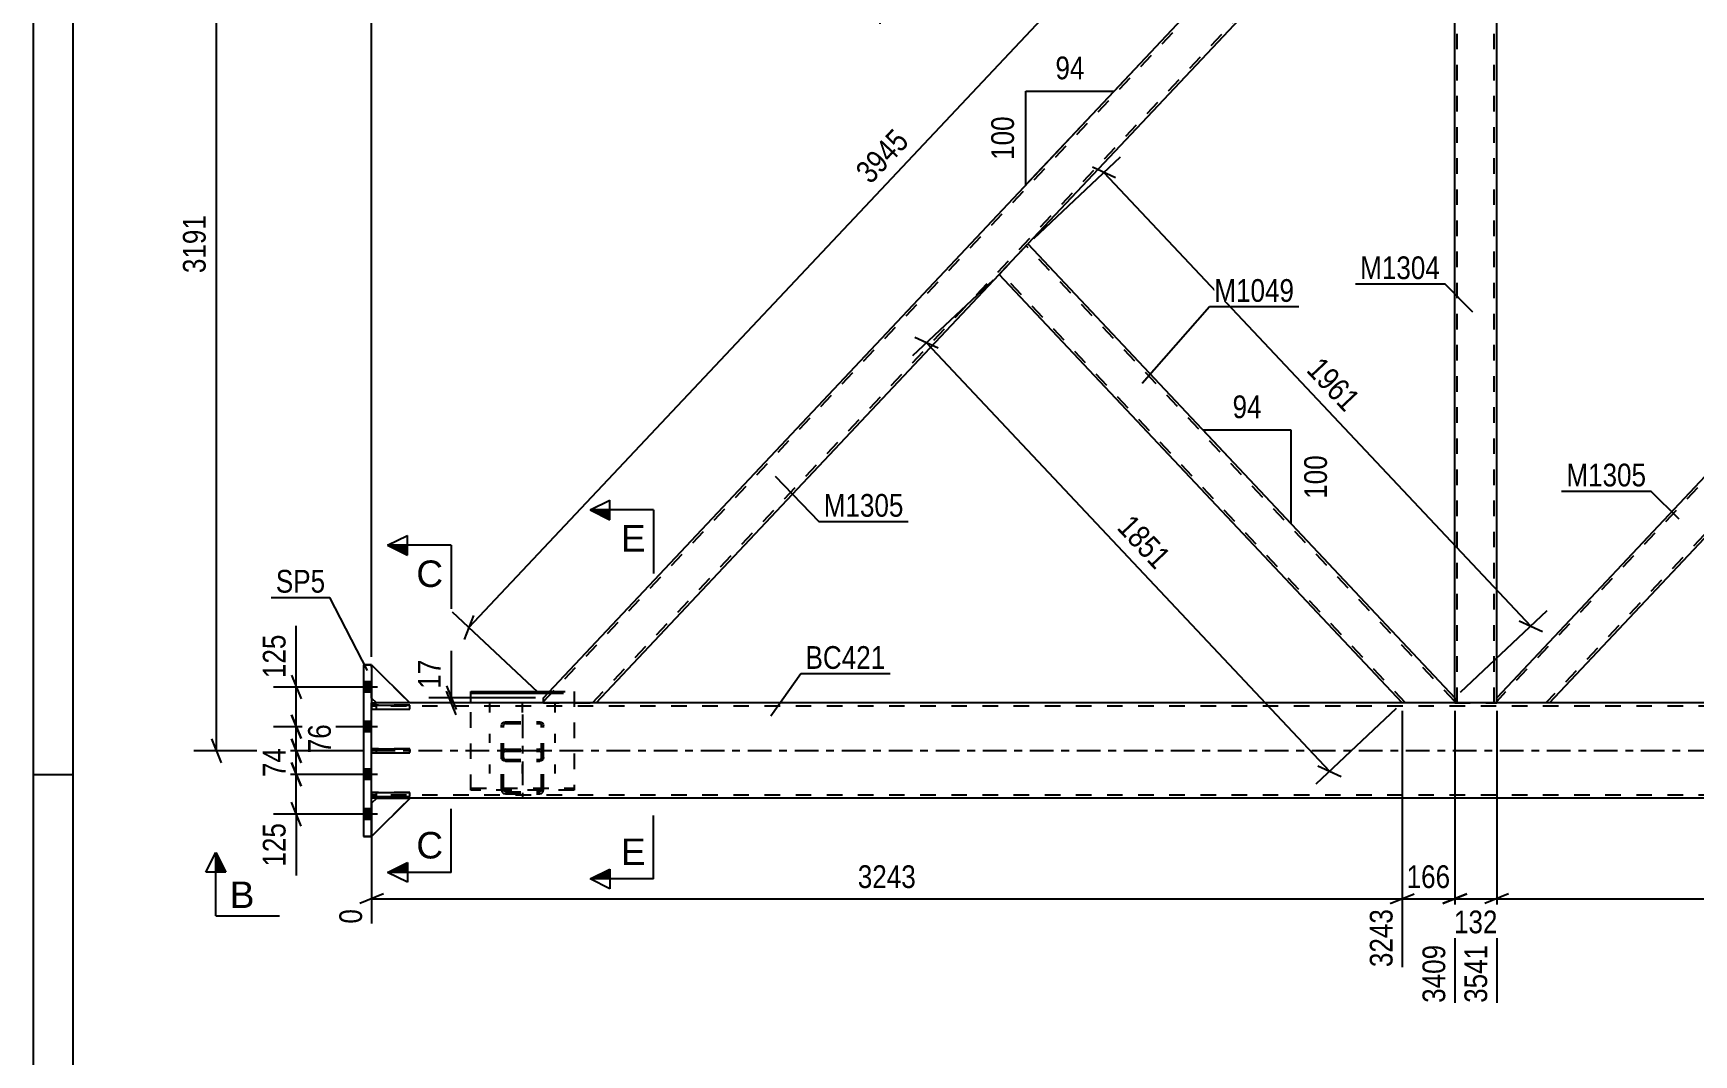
# Model space of a CAD drawing. Header units: millimetres. Extents: x -107 to 734, y -429 to 165.
# Drawn here: x -106.6 to 102.5, y -165.9 to -37.3 of the extents above; entities that cross this region are included whole.
import ezdxf

# ---------------------------------------------------------------- set-up
doc = ezdxf.new("R2010")
doc.units = ezdxf.units.MM
doc.linetypes.add('DXK_LINE_DOT2', pattern=[3.9198, 1.9599, -1.9599])
doc.linetypes.add('DXK_LINE_DOT3', pattern=[5.9187, 2.979, -0.9799, 0.9799, -0.9799])
doc.styles.add('Arial', font='ARIAL.TTF', dxfattribs={"height": 0.2})
doc.styles.add('Arial Narrow', font='ARIALN.TTF', dxfattribs={"height": 0.2})

# ---------------------------------------------------------------- blocks, each defined once
blk = doc.blocks.new('Unknown-761544594-1163')
at = {"color": 5, "linetype": 'Continuous'}
for p, q in [((-106.6, 165.33), (-106.6, -428.67)), ((-101.6, 160.33), (-101.6, -423.67)), ((-101.6, -130.67), (-106.6, -130.67))]:
    blk.add_line(p, q, dxfattribs=at)
blk = doc.blocks.new('Part-761544594-1656 - 1651')
at = {"color": 7, "linetype": 'DXK_LINE_DOT2'}
for p, q in [((-64, -121), (-64, -116.8)), ((-64, -116.8), (-59.2, -121.6)), ((-63.4, -121.6), (-64, -121)), ((-59.2, -121.6), (-63.4, -121.6))]:
    blk.add_line(p, q, dxfattribs=at)
blk = doc.blocks.new('Part-761544594-1771 - 1651')
at = {"color": 7, "linetype": 'DXK_LINE_DOT2'}
for p, q in [((-59.2, -127.39), (-64, -127.39)), ((-64, -127.39), (-64, -127.87)), ((-63.4, -127.87), (-63.4, -127.39)), ((-59.2, -127.87), (-59.2, -127.39)), ((-64, -127.87), (-59.2, -127.87))]:
    blk.add_line(p, q, dxfattribs=at)
blk = doc.blocks.new('Part-761544594-1659 - 1651')
at = {"color": 2, "linetype": 'Continuous'}
for p, q in [((-63.4, -133.63), (-64, -134.23)), ((-64, -138.43), (-59.2, -133.63)), ((-59.2, -133.63), (-63.4, -133.63)), ((-64, -138.4), (-64, -138.43))]:
    blk.add_line(p, q, dxfattribs=at)
at = {"color": 7, "linetype": 'DXK_LINE_DOT2'}
blk.add_line((-64, -138.43), (-64, -134.23), dxfattribs=at)
blk = doc.blocks.new('Part-761544594-1662 - 1651')
at = {"color": 7, "linetype": 'DXK_LINE_DOT2'}
for p, q in [((-63.4, -133.63), (-64, -134.23)), ((-64, -138.43), (-59.2, -133.63)), ((-59.2, -133.63), (-63.4, -133.63)), ((-64, -134.23), (-64, -138.43))]:
    blk.add_line(p, q, dxfattribs=at)
blk = doc.blocks.new('Part-761544594-1722 - 1651')
at = {"color": 7, "linetype": 'DXK_LINE_DOT2'}
for p, q in [((-59.2, -132.89), (-64, -132.89)), ((-64, -132.89), (-64, -133.37)), ((-64, -133.37), (-59.2, -133.37)), ((-63.4, -133.37), (-63.4, -132.89)), ((-59.2, -133.37), (-59.2, -132.89))]:
    blk.add_line(p, q, dxfattribs=at)
blk = doc.blocks.new('Part-761544594-1867 - 1651')
at = {"color": 2, "linetype": 'Continuous'}
for p, q in [((-64, -116.8), (-65, -116.8)), ((-65, -116.8), (-65, -138.4)), ((-64, -116.8), (-64, -121.89)), ((-64, -127.39), (-64, -122.37)), ((-64, -132.89), (-64, -127.87)), ((-64, -138.4), (-64, -133.37)), ((-64, -138.4), (-65, -138.4))]:
    blk.add_line(p, q, dxfattribs=at)
at = {"color": 7, "linetype": 'DXK_LINE_DOT2'}
for p, q in [((-65, -116.8), (-64, -116.8)), ((-64, -122.37), (-64, -121.89)), ((-64, -127.87), (-64, -127.39)), ((-64, -133.37), (-64, -132.89)), ((-65, -138.4), (-64, -138.4))]:
    blk.add_line(p, q, dxfattribs=at)
blk = doc.blocks.new('Part-761544594-1740 - 1651')
at = {"color": 2, "linetype": 'Continuous'}
for p, q in [((-64, -121.6), (-63.4, -121.6)), ((437.4, -121.6), (-59.2, -121.6)), ((563.64, -133.6), (-64, -133.6))]:
    blk.add_line(p, q, dxfattribs=at)
at = {"color": 7, "linetype": 'DXK_LINE_DOT2'}
for p, q in [((-64, -133.6), (-64, -121.6)), ((563.64, -122), (-64, -122)), ((-59.2, -121.6), (-63.4, -121.6)), ((563.64, -133.2), (-64, -133.2))]:
    blk.add_line(p, q, dxfattribs=at)
at = {"color": 7, "linetype": 'DXK_LINE_DOT3'}
blk.add_line((-64, -127.6), (563.64, -127.6), dxfattribs=at)
blk = doc.blocks.new('Bolt-761544594-1760 - 1651')
at = {"color": 1, "linetype": 'DXK_LINE_DOT2'}
for p, q in [((-49.1, -122.79), (-49.1, -121.65)), ((-45, -122.79), (-45, -121.65)), ((-40.9, -122.79), (-40.9, -121.65)), ((-49.1, -126.64), (-49.1, -125.51)), ((-40.9, -126.64), (-40.9, -125.51)), ((-49.1, -130.49), (-49.1, -129.36)), ((-45, -130.49), (-45, -129.36)), ((-40.9, -130.49), (-40.9, -129.36))]:
    blk.add_line(p, q, dxfattribs=at)
blk = doc.blocks.new('Part-761544594-1768 - 1651')
at = {"color": 7, "linetype": 'DXK_LINE_DOT2'}
for p, q in [((-59.2, -121.89), (-64, -121.89)), ((-64, -121.89), (-64, -122.37)), ((-64, -122.37), (-59.2, -122.37)), ((-63.4, -122.37), (-63.4, -121.89)), ((-59.2, -122.37), (-59.2, -121.89))]:
    blk.add_line(p, q, dxfattribs=at)
blk = doc.blocks.new('Part-761544594-1777 - 1651')
at = {"color": 2, "linetype": 'Continuous'}
for p, q in [((-64, -121.89), (-64, -122.37)), ((-64, -121.89), (-59.2, -121.89)), ((-64, -122.37), (-59.2, -122.37)), ((-59.2, -122.37), (-59.2, -121.89))]:
    blk.add_line(p, q, dxfattribs=at)
at = {"color": 7, "linetype": 'DXK_LINE_DOT2'}
blk.add_line((-63.4, -122.37), (-63.4, -121.89), dxfattribs=at)
blk = doc.blocks.new('Part-761544594-1780 - 1651')
at = {"color": 2, "linetype": 'Continuous'}
for p, q in [((-64, -127.39), (-64, -127.87)), ((-64, -127.39), (-59.2, -127.39)), ((-59.2, -127.87), (-59.2, -127.39)), ((-64, -127.87), (-59.2, -127.87))]:
    blk.add_line(p, q, dxfattribs=at)
at = {"color": 7, "linetype": 'DXK_LINE_DOT2'}
blk.add_line((-63.4, -127.87), (-63.4, -127.39), dxfattribs=at)
blk = doc.blocks.new('Part-761544594-1783 - 1651')
at = {"color": 2, "linetype": 'Continuous'}
for p, q in [((-64, -116.8), (-59.2, -121.6)), ((-64, -121), (-63.4, -121.6)), ((-59.2, -121.6), (-63.4, -121.6))]:
    blk.add_line(p, q, dxfattribs=at)
at = {"color": 7, "linetype": 'DXK_LINE_DOT2'}
blk.add_line((-64, -116.8), (-64, -121), dxfattribs=at)
blk = doc.blocks.new('Part-761544594-1796 - 1651')
at = {"color": 2, "linetype": 'Continuous'}
for p, q in [((-64, -132.89), (-64, -133.37)), ((-64, -132.89), (-59.2, -132.89)), ((-64, -133.37), (-59.2, -133.37)), ((-59.2, -133.37), (-59.2, -132.89))]:
    blk.add_line(p, q, dxfattribs=at)
at = {"color": 7, "linetype": 'DXK_LINE_DOT2'}
blk.add_line((-63.4, -133.37), (-63.4, -132.89), dxfattribs=at)
blk = doc.blocks.new('Part-761544594-1892 - 1651')
at = {"color": 7, "linetype": 'DXK_LINE_DOT3'}
blk.add_line((-45, -123.04), (-45, -133.66), dxfattribs=at)
at = {"color": 7, "linetype": 'DXK_LINE_DOT2'}
for p, q in [((-47.64, -124.43), (-47.6, -124.26)), ((-47.64, -132.54), (-47.64, -124.43)), ((-47.6, -124.26), (-47.5, -124.12)), ((-47.5, -124.12), (-47.34, -124.02)), ((-47.38, -124.35), (-47.4, -124.43)), ((-47.4, -132.54), (-47.4, -124.43)), ((-47.33, -124.27), (-47.38, -124.35)), ((-47.34, -124.02), (-47.16, -123.98)), ((-47.25, -124.23), (-47.33, -124.27)), ((-47.16, -124.21), (-47.25, -124.23)), ((-47.16, -123.98), (-42.84, -123.98)), ((-47.16, -124.21), (-42.84, -124.21)), ((-42.84, -123.98), (-42.66, -124.02)), ((-42.75, -124.23), (-42.84, -124.21)), ((-42.67, -124.27), (-42.75, -124.23)), ((-42.62, -124.35), (-42.67, -124.27)), ((-42.66, -124.02), (-42.5, -124.12)), ((-42.6, -124.43), (-42.62, -124.35)), ((-42.6, -132.54), (-42.6, -124.43)), ((-42.5, -124.12), (-42.4, -124.26)), ((-42.4, -124.26), (-42.36, -124.43)), ((-42.36, -132.54), (-42.36, -124.43)), ((-47.16, -127.43), (-47.34, -127.47)), ((-47.16, -127.43), (-42.84, -127.43)), ((-42.66, -127.47), (-42.84, -127.43)), ((-47.6, -127.75), (-47.64, -127.94)), ((-47.6, -128.67), (-47.64, -128.49)), ((-47.5, -128.81), (-47.6, -128.67)), ((-47.34, -128.91), (-47.5, -128.81)), ((-47.4, -127.94), (-47.38, -127.84)), ((-47.4, -128.49), (-47.38, -128.58)), ((-47.38, -127.84), (-47.33, -127.76)), ((-47.38, -128.58), (-47.33, -128.65)), ((-47.16, -128.94), (-47.34, -128.91)), ((-47.33, -127.76), (-47.25, -127.71)), ((-47.33, -128.65), (-47.25, -128.7)), ((-47.25, -127.71), (-47.16, -127.69)), ((-47.25, -128.7), (-47.16, -128.72)), ((-47.16, -127.69), (-42.84, -127.69)), ((-47.16, -128.72), (-42.84, -128.72)), ((-47.16, -128.94), (-42.84, -128.94)), ((-42.84, -127.69), (-42.75, -127.71)), ((-42.84, -128.72), (-42.75, -128.7)), ((-42.66, -128.91), (-42.84, -128.94)), ((-42.75, -127.71), (-42.67, -127.76)), ((-42.75, -128.7), (-42.67, -128.65)), ((-42.67, -127.76), (-42.62, -127.84)), ((-42.67, -128.65), (-42.62, -128.58)), ((-42.5, -128.81), (-42.66, -128.91)), ((-42.62, -127.84), (-42.6, -127.94)), ((-42.62, -128.58), (-42.6, -128.49)), ((-42.4, -128.67), (-42.5, -128.81)), ((-42.36, -127.94), (-42.4, -127.75)), ((-42.36, -128.49), (-42.4, -128.67)), ((-47.64, -132.54), (-47.6, -132.73)), ((-47.38, -132.64), (-47.4, -132.54)), ((-47.33, -132.72), (-47.38, -132.64)), ((-47.34, -133.01), (-47.16, -133.05)), ((-47.25, -132.77), (-47.33, -132.72)), ((-47.16, -132.79), (-47.25, -132.77)), ((-47.16, -132.79), (-42.84, -132.79)), ((-47.16, -133.05), (-42.84, -133.05)), ((-42.75, -132.77), (-42.84, -132.79)), ((-42.84, -133.05), (-42.66, -133.01)), ((-42.67, -132.72), (-42.75, -132.77)), ((-42.62, -132.64), (-42.67, -132.72)), ((-42.6, -132.54), (-42.62, -132.64)), ((-42.4, -132.73), (-42.36, -132.54))]:
    blk.add_line(p, q, dxfattribs=at)
for centre, start, end in [((-47.14, -127.92), 114.32, 159.2417), ((-42.86, -127.92), 20.7583, 65.68), ((-47.14, -132.56), 200.7583, 245.68), ((-42.86, -132.56), 294.32, 339.2417)]:
    blk.add_arc(centre, 0.496, start, end, dxfattribs=at)
blk = doc.blocks.new('Part-761544594-1895 - 1651')
at = {"color": 2, "linetype": 'Continuous'}
for p, q in [((-51.5, -120.14), (-41.61, -120.14)), ((-51.5, -121.6), (-51.5, -120.14)), ((-51.5, -120.36), (-41.81, -120.36))]:
    blk.add_line(p, q, dxfattribs=at)
at = {"color": 7, "linetype": 'DXK_LINE_DOT2'}
for p, q in [((-41.81, -120.36), (-38.5, -120.36)), ((-41.61, -120.14), (-38.5, -120.14)), ((-38.5, -120.14), (-38.5, -132.57)), ((-51.5, -132.57), (-51.5, -121.6)), ((-51.5, -132.35), (-38.5, -132.35)), ((-38.5, -132.57), (-51.5, -132.57))]:
    blk.add_line(p, q, dxfattribs=at)
blk = doc.blocks.new('Part-761544594-1939 - 1651')
at = {"color": 2, "linetype": 'Continuous'}
for p, q in [((15.27, -67.37), (18.62, -63.8)), ((18.62, -63.8), (72.36, -120.94)), ((15, -67.65), (15.27, -67.37)), ((65.73, -121.6), (15, -67.65)), ((72.36, -120.94), (72.36, -121.6))]:
    blk.add_line(p, q, dxfattribs=at)
at = {"color": 7, "linetype": 'DXK_LINE_DOT2'}
for p, q in [((72.36, -121.41), (18.4, -64.03)), ((15.22, -67.42), (15.24, -67.4)), ((66.17, -121.6), (15.22, -67.42)), ((72.36, -121.6), (65.73, -121.6))]:
    blk.add_line(p, q, dxfattribs=at)
blk = doc.blocks.new('Part-761544594-1964 - 1651')
at = {"color": 2, "linetype": 'Continuous'}
for p, q in [((-42.36, -120.94), (65.73, -6)), ((72.36, -6.66), (72.36, -6)), ((72.36, -6.66), (18.62, -63.8)), ((-35.73, -121.6), (15, -67.65)), ((-42.36, -121.6), (-42.36, -120.94))]:
    blk.add_line(p, q, dxfattribs=at)
at = {"color": 7, "linetype": 'DXK_LINE_DOT2'}
for p, q in [((-42.36, -121.41), (66.17, -6)), ((-36.17, -121.6), (72.36, -6.19)), ((65.73, -6), (72.36, -6)), ((15, -67.65), (18.62, -63.8)), ((-42.36, -121.6), (-35.73, -121.6))]:
    blk.add_line(p, q, dxfattribs=at)
blk = doc.blocks.new('Part-761544594-1969 - 1651')
at = {"color": 7, "linetype": 'DXK_LINE_DOT2'}
for p, q in [((186.17, -6), (77.64, -121.41)), ((192.36, -6.19), (83.83, -121.6)), ((192.36, -6), (185.73, -6)), ((135, -59.95), (131.38, -63.8)), ((138.62, -63.8), (135, -67.65)), ((84.27, -121.6), (77.64, -121.6))]:
    blk.add_line(p, q, dxfattribs=at)
at = {"color": 2, "linetype": 'Continuous'}
for p, q in [((185.73, -6), (135, -59.95)), ((192.36, -6.66), (192.36, -6)), ((192.36, -6.66), (138.62, -63.8)), ((131.38, -63.8), (77.64, -120.94)), ((84.27, -121.6), (135, -67.65)), ((77.64, -121.6), (77.64, -120.94))]:
    blk.add_line(p, q, dxfattribs=at)
blk = doc.blocks.new('Part-761544594-1974 - 1651')
at = {"color": 2, "linetype": 'Continuous'}
for p, q in [((77.64, -6.66), (77.64, -6)), ((135, -59.95), (84.27, -6)), ((131.38, -63.8), (77.64, -6.66)), ((134.56, -60.41), (131.38, -63.8)), ((135, -59.95), (134.56, -60.41))]:
    blk.add_line(p, q, dxfattribs=at)
at = {"color": 7, "linetype": 'DXK_LINE_DOT2'}
for p, q in [((84.27, -6), (77.64, -6)), ((131.6, -63.57), (77.64, -6.19)), ((134.78, -60.18), (83.83, -6)), ((131.6, -63.57), (131.61, -63.55))]:
    blk.add_line(p, q, dxfattribs=at)
blk = doc.blocks.new('Part-761544594-2025 - 1651')
at = {"color": 7, "linetype": 'DXK_LINE_DOT2'}
for p, q in [((77.64, -6), (72.36, -6)), ((72.36, -6.66), (72.36, -6)), ((72.68, -121.6), (72.68, -6)), ((77.32, -121.6), (77.32, -6)), ((77.64, -6.66), (77.64, -6)), ((72.36, -121.6), (72.36, -120.94)), ((77.64, -121.6), (77.64, -120.94)), ((72.36, -121.6), (77.64, -121.6))]:
    blk.add_line(p, q, dxfattribs=at)
at = {"color": 2, "linetype": 'Continuous'}
for p, q in [((72.36, -120.94), (72.36, -6.66)), ((77.64, -120.94), (77.64, -6.66))]:
    blk.add_line(p, q, dxfattribs=at)
blk = doc.blocks.new('Bolt-761544594-2104 - 1651')
at = {"linetype": 'Continuous'}
for points in [[(-65, -118.94), (-65, -120.26), (-64, -120.26), (-64, -118.94)], [(-65, -118.94), (-65, -120.26), (-64, -120.26), (-64, -118.94)], [(-65, -118.94), (-65, -120.26), (-64, -120.26), (-64, -118.94)], [(-65, -123.94), (-65, -125.26), (-64, -125.26), (-64, -123.94)], [(-65, -123.94), (-65, -125.26), (-64, -125.26), (-64, -123.94)], [(-65, -129.94), (-65, -131.26), (-64, -131.26), (-64, -129.94)], [(-65, -129.94), (-65, -131.26), (-64, -131.26), (-64, -129.94)], [(-65, -134.94), (-65, -136.26), (-64, -136.26), (-64, -134.94)], [(-65, -134.94), (-65, -136.26), (-64, -136.26), (-64, -134.94)], [(-65, -134.94), (-65, -136.26), (-64, -136.26), (-64, -134.94)]]:
    blk.add_hatch(color=1, dxfattribs=at).paths.add_polyline_path(points)
at = {"color": 1, "linetype": 'Continuous'}
for p, q in [((-64, -118.94), (-65, -118.94)), ((-64, -118.94), (-65, -118.94)), ((-64, -118.94), (-65, -118.94)), ((-63.24, -119.6), (-68, -119.6)), ((-63.24, -119.6), (-68, -119.6)), ((-63.24, -119.6), (-68, -119.6)), ((-64, -120.26), (-65, -120.26)), ((-64, -120.26), (-65, -120.26)), ((-64, -120.26), (-65, -120.26)), ((-63.24, -124.6), (-68, -124.6)), ((-63.24, -124.6), (-68, -124.6)), ((-64, -123.94), (-65, -123.94)), ((-64, -123.94), (-65, -123.94)), ((-64, -125.26), (-65, -125.26)), ((-64, -125.26), (-65, -125.26)), ((-63.24, -130.6), (-68, -130.6)), ((-63.24, -130.6), (-68, -130.6)), ((-64, -129.94), (-65, -129.94)), ((-64, -129.94), (-65, -129.94)), ((-64, -131.26), (-65, -131.26)), ((-64, -131.26), (-65, -131.26)), ((-63.24, -135.6), (-68, -135.6)), ((-63.24, -135.6), (-68, -135.6)), ((-63.24, -135.6), (-68, -135.6)), ((-64, -134.94), (-65, -134.94)), ((-64, -134.94), (-65, -134.94)), ((-64, -134.94), (-65, -134.94)), ((-64, -136.26), (-65, -136.26)), ((-64, -136.26), (-65, -136.26)), ((-64, -136.26), (-65, -136.26))]:
    blk.add_line(p, q, dxfattribs=at)
blk = doc.blocks.new('StraightDimension-761544594-9851 - 1651')
at = {"color": 7, "linetype": 'Continuous'}
for p, q in [((14.27, -68.34), (4.11, -77.89)), ((7.33, -76.93), (4.4, -75.57)), ((5.86, -76.25), (56.6, -130.19)), ((65, -122.29), (54.85, -131.84)), ((55.13, -129.51), (58.06, -130.88))]:
    blk.add_line(p, q, dxfattribs=at)
at = {"color": 0}
blk.add_wipeout([(34.69, -105.81), (37.75, -102.93), (31.92, -96.73), (28.86, -99.61)], dxfattribs=at)
at = {"color": 3, "style": 'Arial Narrow'}
blk.add_text('1851', height=2.863, rotation=-46.7591, dxfattribs=at).set_placement((29.71, -99.63))
blk = doc.blocks.new('StraightDimension-761544594-9667 - 1651')
at = {"color": 7, "linetype": 'Continuous'}
for p, q in [((65.73, -122.6), (65.73, -154.87)), ((72.36, -122.6), (72.36, -159.37)), ((64.23, -146.86), (67.23, -145.66)), ((65.73, -146.26), (72.36, -146.26)), ((73.86, -145.66), (70.86, -146.86))]:
    blk.add_line(p, q, dxfattribs=at)
at = {"color": 0}
blk.add_wipeout([(72.39, -145.51), (72.39, -141.31), (65.7, -141.31), (65.7, -145.51)], dxfattribs=at)
at = {"color": 0, "linetype": 'Continuous'}
blk.add_wipeout([(71.76, -151.46), (67.56, -151.46), (67.56, -159.97), (71.76, -159.97)], dxfattribs=at)
at = {"color": 3, "style": 'Arial Narrow'}
blk.add_text('166', height=2.863, dxfattribs=at).set_placement((66.3, -144.91))
at = {"color": 3, "linetype": 'Continuous', "style": 'Arial Narrow'}
blk.add_text('3409', height=2.863, rotation=90.0002, dxfattribs=at).set_placement((71.16, -159.37))
blk = doc.blocks.new('StraightDimension-761544594-8555 - 1651')
at = {"color": 7, "linetype": 'Continuous'}
for p, q in [((-74.08, -129.1), (-72.88, -132.1)), ((-66, -130.6), (-76.33, -130.6)), ((-73.48, -135.6), (-73.48, -130.6)), ((-66, -135.6), (-76.33, -135.6)), ((-72.88, -137.1), (-74.08, -134.1))]:
    blk.add_line(p, q, dxfattribs=at)
at = {"color": 0}
blk.add_wipeout([(-74.23, -136.12), (-78.43, -136.12), (-78.43, -142.81), (-74.23, -142.81)], dxfattribs=at)
at = {"color": 7, "linetype": 'Continuous'}
blk.add_line((-73.48, -135.6), (-73.48, -143.33), dxfattribs=at)
blk.add_line((-73.48, -135.6), (-73.48, -143.33), dxfattribs=at)
at = {"color": 3, "style": 'Arial Narrow'}
blk.add_text('125', height=2.863, rotation=90.0002, dxfattribs=at).set_placement((-74.83, -142.21))
blk = doc.blocks.new('StraightDimension-761544594-2686 - 1651')
at = {"color": 7, "linetype": 'Continuous'}
for p, q in [((-1, 0), (-86.39, 0)), ((-82.94, -1.5), (-84.14, 1.5)), ((-83.54, -127.63), (-83.54, 0)), ((-84.14, -126.13), (-82.94, -129.13)), ((-65, -127.63), (-86.39, -127.63))]:
    blk.add_line(p, q, dxfattribs=at)
at = {"color": 0}
blk.add_wipeout([(-84.29, -59.56), (-88.49, -59.56), (-88.49, -68.07), (-84.29, -68.07)], dxfattribs=at)
at = {"color": 3, "style": 'Arial Narrow'}
blk.add_text('3191', height=2.863, rotation=90.0002, dxfattribs=at).set_placement((-84.89, -67.47))
blk = doc.blocks.new('StraightDimension-761544594-2605 - 1651')
at = {"color": 7, "linetype": 'Continuous'}
for p, q in [((0, -7), (0, -36.08)), ((-64, -115.8), (-64, -30.83)), ((-62.5, -33.08), (-65.5, -34.28)), ((-1.5, -34.28), (1.5, -33.08)), ((-64, -33.68), (0, -33.68)), ((0, -33.68), (0.86, -33.68))]:
    blk.add_line(p, q, dxfattribs=at)
at = {"color": 0}
blk.add_wipeout([(-27.74, -32.93), (-27.74, -28.73), (-36.26, -28.73), (-36.26, -32.93)], dxfattribs=at)
at = {"color": 3, "style": 'Arial Narrow'}
blk.add_text('1600', height=2.863, dxfattribs=at).set_placement((-35.66, -32.33))
blk = doc.blocks.new('StraightDimension-761544594-3207 - 1651')
at = {"color": 7, "linetype": 'Continuous'}
for p, q in [((-43.36, -120.94), (-56.8, -120.94)), ((-54.55, -119.44), (-53.35, -122.44)), ((-53.35, -123.1), (-54.55, -120.1)), ((-53.95, -121.6), (-53.95, -120.94)), ((-43.36, -121.6), (-56.8, -121.6))]:
    blk.add_line(p, q, dxfattribs=at)
at = {"color": 0}
blk.add_wipeout([(-54.7, -115.56), (-58.9, -115.56), (-58.9, -120.41), (-54.7, -120.41)], dxfattribs=at)
at = {"color": 7, "linetype": 'Continuous'}
blk.add_line((-53.95, -120.94), (-53.95, -115.03), dxfattribs=at)
blk.add_line((-53.95, -120.94), (-53.95, -115.03), dxfattribs=at)
at = {"color": 3, "style": 'Arial Narrow'}
blk.add_text('17', height=2.863, rotation=90.0002, dxfattribs=at).set_placement((-55.3, -119.81))
blk = doc.blocks.new('StraightDimension-761544594-8552 - 1651')
at = {"color": 7, "linetype": 'Continuous'}
for p, q in [((-74.08, -118.1), (-72.88, -121.1)), ((-66, -119.6), (-76.33, -119.6)), ((-73.48, -124.6), (-73.48, -119.6)), ((-72.88, -126.1), (-74.08, -123.1)), ((-66, -124.6), (-76.33, -124.6))]:
    blk.add_line(p, q, dxfattribs=at)
at = {"color": 0}
blk.add_wipeout([(-74.23, -112.39), (-78.43, -112.39), (-78.43, -119.07), (-74.23, -119.07)], dxfattribs=at)
at = {"color": 7, "linetype": 'Continuous'}
blk.add_line((-73.48, -119.6), (-73.48, -111.87), dxfattribs=at)
blk.add_line((-73.48, -119.6), (-73.48, -111.87), dxfattribs=at)
at = {"color": 3, "style": 'Arial Narrow'}
blk.add_text('125', height=2.863, rotation=90.0002, dxfattribs=at).set_placement((-74.83, -118.47))
blk = doc.blocks.new('StraightDimension-761544594-8553 - 1651')
at = {"color": 7, "linetype": 'Continuous'}
for p, q in [((-74.08, -123.1), (-72.88, -126.1)), ((-66, -124.6), (-75.88, -124.6)), ((-73.48, -127.63), (-73.48, -124.6)), ((-72.88, -129.13), (-74.08, -126.13)), ((-65, -127.63), (-75.88, -127.63))]:
    blk.add_line(p, q, dxfattribs=at)
at = {"color": 0}
blk.add_wipeout([(-68.53, -123.69), (-72.73, -123.69), (-72.73, -128.54), (-68.53, -128.54)], dxfattribs=at)
at = {"color": 3, "style": 'Arial Narrow'}
blk.add_text('76', height=2.863, rotation=90.0002, dxfattribs=at).set_placement((-69.13, -127.94))
blk = doc.blocks.new('StraightDimension-761544594-8554 - 1651')
at = {"color": 7, "linetype": 'Continuous'}
for p, q in [((-74.08, -126.13), (-72.88, -129.13)), ((-65, -127.63), (-76.33, -127.63)), ((-72.88, -132.1), (-74.08, -129.1)), ((-73.48, -130.6), (-73.48, -127.63)), ((-66, -130.6), (-76.33, -130.6))]:
    blk.add_line(p, q, dxfattribs=at)
at = {"color": 0}
blk.add_wipeout([(-74.23, -126.69), (-78.43, -126.69), (-78.43, -131.54), (-74.23, -131.54)], dxfattribs=at)
at = {"color": 3, "style": 'Arial Narrow'}
blk.add_text('74', height=2.863, rotation=90.0002, dxfattribs=at).set_placement((-74.83, -130.94))
blk = doc.blocks.new('StraightDimension-761544594-9809 - 1651')
at = {"color": 7, "linetype": 'Continuous'}
for p, q in [((65, -5.31), (54.26, 4.79)), ((55.75, 1.33), (56.93, 4.34)), ((-51.75, -112.1), (56.34, 2.83)), ((-43.09, -120.25), (-53.83, -110.15)), ((-51.16, -110.6), (-52.34, -113.61))]:
    blk.add_line(p, q, dxfattribs=at)
at = {"color": 0}
blk.add_wipeout([(4.66, -51.02), (1.6, -48.14), (-4.23, -54.34), (-1.17, -57.22)], dxfattribs=at)
at = {"color": 3, "style": 'Arial Narrow'}
blk.add_text('3945', height=2.863, rotation=46.7591, dxfattribs=at).set_placement((-1.2, -56.37))
blk = doc.blocks.new('StraightDimension-761544594-9665 - 1651')
at = {"color": 7, "linetype": 'Continuous'}
for p, q in [((77.64, -122.6), (77.64, -159.37)), ((185.73, -122.6), (185.73, -154.87)), ((79.14, -145.66), (76.14, -146.86)), ((77.64, -146.26), (185.73, -146.26)), ((184.23, -146.86), (187.23, -145.66))]:
    blk.add_line(p, q, dxfattribs=at)
at = {"color": 0}
blk.add_wipeout([(135.94, -145.51), (135.94, -141.31), (127.43, -141.31), (127.43, -145.51)], dxfattribs=at)
at = {"color": 0, "linetype": 'Continuous'}
blk.add_wipeout([(185.13, -146.96), (180.93, -146.96), (180.93, -155.47), (185.13, -155.47)], dxfattribs=at)
at = {"color": 3, "style": 'Arial Narrow'}
blk.add_text('2702', height=2.863, dxfattribs=at).set_placement((128.03, -144.91))
at = {"color": 3, "linetype": 'Continuous', "style": 'Arial Narrow'}
blk.add_text('6243', height=2.863, rotation=90.0002, dxfattribs=at).set_placement((184.53, -154.87))
blk = doc.blocks.new('StraightDimension-761544594-9666 - 1651')
at = {"color": 7, "linetype": 'Continuous'}
for p, q in [((72.36, -122.6), (72.36, -159.37)), ((77.64, -122.6), (77.64, -159.37)), ((70.86, -146.86), (73.86, -145.66)), ((72.36, -146.26), (77.64, -146.26)), ((79.14, -145.66), (76.14, -146.86))]:
    blk.add_line(p, q, dxfattribs=at)
at = {"color": 0}
blk.add_wipeout([(78.34, -151.21), (78.34, -147.01), (71.66, -147.01), (71.66, -151.21)], dxfattribs=at)
at = {"color": 0, "linetype": 'Continuous'}
blk.add_wipeout([(77.04, -151.46), (72.84, -151.46), (72.84, -159.97), (77.04, -159.97)], dxfattribs=at)
at = {"color": 3, "style": 'Arial Narrow'}
blk.add_text('132', height=2.863, dxfattribs=at).set_placement((72.26, -150.61))
at = {"color": 3, "linetype": 'Continuous', "style": 'Arial Narrow'}
blk.add_text('3541', height=2.863, rotation=90.0002, dxfattribs=at).set_placement((76.44, -159.37))
blk = doc.blocks.new('StraightDimension-761544594-9668 - 1651')
at = {"color": 7, "linetype": 'Continuous'}
for p, q in [((65.73, -122.6), (65.73, -154.87)), ((-64, -134.6), (-64, -149.39)), ((-62.5, -145.66), (-65.5, -146.86)), ((-64, -146.26), (65.73, -146.26)), ((64.23, -146.86), (67.23, -145.66))]:
    blk.add_line(p, q, dxfattribs=at)
at = {"color": 0}
blk.add_wipeout([(5.12, -145.51), (5.12, -141.31), (-3.39, -141.31), (-3.39, -145.51)], dxfattribs=at)
at = {"color": 0, "linetype": 'Continuous'}
for points in [[(-64.6, -146.96), (-68.8, -146.96), (-68.8, -149.99), (-64.6, -149.99)], [(65.13, -146.96), (60.93, -146.96), (60.93, -155.47), (65.13, -155.47)]]:
    blk.add_wipeout(points, dxfattribs=at)
at = {"color": 3, "style": 'Arial Narrow'}
blk.add_text('3243', height=2.863, dxfattribs=at).set_placement((-2.79, -144.91))
at = {"color": 3, "linetype": 'Continuous', "style": 'Arial Narrow'}
for s, height, p in [('0', 2.86, (-65.2, -149.39)), ('3243', 2.863, (64.53, -154.87))]:
    blk.add_text(s, height=height, rotation=90.0002, dxfattribs=at).set_placement(p)
blk = doc.blocks.new('StraightDimension-761544594-9832 - 1651')
at = {"color": 7, "linetype": 'Continuous'}
for p, q in [((19.35, -63.11), (30.28, -52.84)), ((29.66, -55.48), (26.74, -54.11)), ((28.2, -54.79), (81.94, -111.93)), ((73.09, -120.25), (84.01, -109.98)), ((80.47, -111.25), (83.4, -112.62))]:
    blk.add_line(p, q, dxfattribs=at)
at = {"color": 0}
blk.add_wipeout([(58.53, -85.95), (61.59, -83.07), (55.76, -76.87), (52.7, -79.75)], dxfattribs=at)
at = {"color": 3, "style": 'Arial Narrow'}
blk.add_text('1961', height=2.863, rotation=-46.7591, dxfattribs=at).set_placement((53.55, -79.78))
blk = doc.blocks.new('AngleDimension-761544594-10042 - 1651')
at = {"color": 7, "linetype": 'Continuous'}
for p, q in [((32.76, -41.07), (29.47, -44.56)), ((18.37, -44.56), (29.47, -44.56)), ((18.37, -56.37), (29.47, -44.56)), ((18.37, -56.37), (18.37, -44.56))]:
    blk.add_line(p, q, dxfattribs=at)
at = {"color": 0}
for points in [[(26.34, -43.66), (26.34, -39.46), (21.49, -39.46), (21.49, -43.66)], [(17.47, -47.12), (13.27, -47.12), (13.27, -53.81), (17.47, -53.81)]]:
    blk.add_wipeout(points, dxfattribs=at)
at = {"color": 3, "style": 'Arial Narrow'}
blk.add_text('94', height=2.863, dxfattribs=at).set_placement((22.09, -43.06))
blk.add_text('100', height=2.863, rotation=90.0002, dxfattribs=at).set_placement((16.87, -53.21))
blk = doc.blocks.new('AngleDimension-761544594-10057 - 1651')
at = {"color": 7, "linetype": 'Continuous'}
for p, q in [((41.15, -87.76), (40.67, -87.24)), ((51.77, -87.24), (40.67, -87.24)), ((51.77, -99.04), (40.67, -87.24)), ((51.77, -99.04), (51.77, -87.24))]:
    blk.add_line(p, q, dxfattribs=at)
at = {"color": 0}
for points in [[(48.65, -86.34), (48.65, -82.14), (43.79, -82.14), (43.79, -86.34)], [(56.87, -89.8), (52.67, -89.8), (52.67, -96.49), (56.87, -96.49)]]:
    blk.add_wipeout(points, dxfattribs=at)
at = {"color": 3, "style": 'Arial Narrow'}
blk.add_text('94', height=2.863, dxfattribs=at).set_placement((44.39, -85.74))
blk.add_text('100', height=2.863, rotation=90.0002, dxfattribs=at).set_placement((56.27, -95.89))
blk = doc.blocks.new('Mark-761544594-1863 - 1651')
at = {"color": 0}
blk.add_wipeout([(-69.84, -107.71), (-69.84, -104.71), (-76.05, -104.71), (-76.05, -107.71)], dxfattribs=at)
blk.add_wipeout([(-69.84, -107.71), (-69.84, -104.71), (-76.05, -104.71), (-76.05, -107.71)], dxfattribs=at)
at = {"color": 30, "linetype": 'Continuous'}
for p in [(-76.65, -108.31), (-64.5, -117.52)]:
    blk.add_line(p, (-69.24, -108.31), dxfattribs=at)
at = {"color": 3, "style": 'Arial Narrow'}
blk.add_text('SP5', height=2.863, dxfattribs=at).set_placement((-76.05, -107.71))
blk = doc.blocks.new('Mark-761544594-9394 - 1651')
at = {"color": 0}
blk.add_wipeout([(70.5, -68.23), (70.5, -65.23), (60.45, -65.23), (60.45, -68.23)], dxfattribs=at)
blk.add_wipeout([(70.5, -68.23), (70.5, -65.23), (60.45, -65.23), (60.45, -68.23)], dxfattribs=at)
at = {"color": 30, "linetype": 'Continuous'}
for p in [(59.85, -68.83), (74.63, -72.37)]:
    blk.add_line(p, (71.1, -68.83), dxfattribs=at)
at = {"color": 3, "style": 'Arial Narrow'}
blk.add_text('M1304', height=2.863, dxfattribs=at).set_placement((60.45, -68.23))
blk = doc.blocks.new('Mark-761544594-1736 - 1651')
at = {"color": 0}
blk.add_wipeout([(0.68, -117.31), (0.68, -114.31), (-9.37, -114.31), (-9.37, -117.31)], dxfattribs=at)
blk.add_wipeout([(0.68, -117.31), (0.68, -114.31), (-9.37, -114.31), (-9.37, -117.31)], dxfattribs=at)
at = {"color": 30, "linetype": 'Continuous'}
for p, q in [((-13.72, -123.23), (-9.97, -117.91)), ((-9.97, -117.91), (1.28, -117.91))]:
    blk.add_line(p, q, dxfattribs=at)
at = {"color": 3, "style": 'Arial Narrow'}
blk.add_text('BC421', height=2.863, dxfattribs=at).set_placement((-9.37, -117.31))
blk = doc.blocks.new('SectionMark-761544594-11288 - 1651')
at = {"linetype": 'Continuous'}
for points in [[(-59.5, -101.75), (-59.5, -103), (-62, -101.75)], [(-59.5, -141.69), (-59.5, -142.94), (-62, -142.94)]]:
    blk.add_hatch(color=6, dxfattribs=at).paths.add_polyline_path(points)
at = {"color": 6, "linetype": 'Continuous'}
for p, q in [((-62, -101.75), (-59.5, -100.5)), ((-54, -101.75), (-62, -101.75)), ((-62, -101.75), (-59.5, -103)), ((-59.5, -103), (-59.5, -100.5)), ((-62, -142.94), (-59.5, -141.69)), ((-59.5, -141.69), (-59.5, -144.19)), ((-54, -142.94), (-62, -142.94)), ((-59.5, -144.19), (-62, -142.94))]:
    blk.add_line(p, q, dxfattribs=at)
at = {"color": 0, "linetype": 'Continuous'}
for points in [[(-55, -107), (-55, -103.5), (-58.37, -103.5), (-58.37, -107)], [(-55, -141.19), (-55, -137.69), (-58.37, -137.69), (-58.37, -141.19)]]:
    blk.add_wipeout(points, dxfattribs=at)
at = {"color": 6, "linetype": 'Continuous'}
for p, q in [((-54, -101.75), (-54, -109.75)), ((-54, -142.94), (-54, -134.94))]:
    blk.add_line(p, q, dxfattribs=at)
at = {"color": 3, "linetype": 'Continuous', "style": 'Arial'}
for p in [(-58.37, -107), (-58.37, -141.19)]:
    blk.add_text('C', height=3.34, dxfattribs=at).set_placement(p)
blk = doc.blocks.new('SectionMark-761544594-3267 - 1651')
at = {"color": 6, "linetype": 'Continuous'}
for p in [(-84.86, -142.93), (-83.61, -148.43)]:
    blk.add_line(p, (-83.61, -140.43), dxfattribs=at)
at = {"color": 0, "linetype": 'Continuous'}
blk.add_wipeout([(-78.75, -147.43), (-78.75, -143.93), (-81.86, -143.93), (-81.86, -147.43)], dxfattribs=at)
at = {"linetype": 'Continuous'}
blk.add_hatch(color=6, dxfattribs=at).paths.add_polyline_path([(-82.36, -142.93), (-83.61, -142.93), (-83.61, -140.43)])
at = {"color": 6, "linetype": 'Continuous'}
for p, q in [((-83.61, -140.43), (-82.36, -142.93)), ((-82.36, -142.93), (-84.86, -142.93)), ((-83.61, -148.43), (-75.61, -148.43))]:
    blk.add_line(p, q, dxfattribs=at)
at = {"color": 3, "linetype": 'Continuous', "style": 'Arial'}
blk.add_text('B', height=3.34, dxfattribs=at).set_placement((-81.86, -147.43))
blk = doc.blocks.new('Mark-761544594-9358 - 1651')
at = {"color": 0}
blk.add_wipeout([(52.14, -71.09), (52.14, -68.09), (42.09, -68.09), (42.09, -71.09)], dxfattribs=at)
blk.add_wipeout([(52.14, -71.09), (52.14, -68.09), (42.09, -68.09), (42.09, -71.09)], dxfattribs=at)
at = {"color": 30, "linetype": 'Continuous'}
for p, q in [((33.01, -81.32), (41.49, -71.69)), ((41.49, -71.69), (52.74, -71.69))]:
    blk.add_line(p, q, dxfattribs=at)
at = {"color": 3, "style": 'Arial Narrow'}
blk.add_text('M1049', height=2.863, dxfattribs=at).set_placement((42.09, -71.09))
blk = doc.blocks.new('Mark-761544594-9367 - 1651')
at = {"color": 0}
blk.add_wipeout([(2.97, -98.15), (2.97, -95.15), (-7.08, -95.15), (-7.08, -98.15)], dxfattribs=at)
blk.add_wipeout([(2.97, -98.15), (2.97, -95.15), (-7.08, -95.15), (-7.08, -98.15)], dxfattribs=at)
at = {"color": 30, "linetype": 'Continuous'}
for p, q in [((-13.2, -93.03), (-7.68, -98.75)), ((-7.68, -98.75), (3.57, -98.75))]:
    blk.add_line(p, q, dxfattribs=at)
at = {"color": 3, "style": 'Arial Narrow'}
blk.add_text('M1305', height=2.863, dxfattribs=at).set_placement((-7.08, -98.15))
blk = doc.blocks.new('Mark-761544594-9370 - 1651')
at = {"color": 0}
blk.add_wipeout([(96.46, -94.33), (96.46, -91.33), (86.41, -91.33), (86.41, -94.33)], dxfattribs=at)
blk.add_wipeout([(96.46, -94.33), (96.46, -91.33), (86.41, -91.33), (86.41, -94.33)], dxfattribs=at)
at = {"color": 30, "linetype": 'Continuous'}
for p in [(85.81, -94.93), (100.6, -98.47)]:
    blk.add_line(p, (97.06, -94.93), dxfattribs=at)
at = {"color": 3, "style": 'Arial Narrow'}
blk.add_text('M1305', height=2.863, dxfattribs=at).set_placement((86.41, -94.33))
blk = doc.blocks.new('SectionMark-761544594-11986 - 1651')
at = {"linetype": 'Continuous'}
for points in [[(-34, -97.3), (-34, -98.55), (-36.5, -97.3)], [(-34, -142.52), (-34, -143.77), (-36.5, -143.77)]]:
    blk.add_hatch(color=6, dxfattribs=at).paths.add_polyline_path(points)
at = {"color": 6, "linetype": 'Continuous'}
for p, q in [((-36.5, -97.3), (-34, -96.05)), ((-34, -98.55), (-34, -96.05)), ((-28.5, -97.3), (-36.5, -97.3)), ((-36.5, -97.3), (-34, -98.55)), ((-36.5, -143.77), (-34, -142.52)), ((-28.5, -143.77), (-36.5, -143.77)), ((-34, -145.02), (-36.5, -143.77)), ((-34, -142.52), (-34, -145.02))]:
    blk.add_line(p, q, dxfattribs=at)
at = {"color": 0, "linetype": 'Continuous'}
for points in [[(-29.5, -102.55), (-29.5, -99.05), (-32.61, -99.05), (-32.61, -102.55)], [(-29.5, -142.02), (-29.5, -138.52), (-32.61, -138.52), (-32.61, -142.02)]]:
    blk.add_wipeout(points, dxfattribs=at)
at = {"color": 6, "linetype": 'Continuous'}
for p, q in [((-28.5, -97.3), (-28.5, -105.3)), ((-28.5, -143.77), (-28.5, -135.77))]:
    blk.add_line(p, q, dxfattribs=at)
at = {"color": 3, "linetype": 'Continuous', "style": 'Arial'}
for p in [(-32.61, -102.55), (-32.61, -142.02)]:
    blk.add_text('E', height=3.34, dxfattribs=at).set_placement(p)

msp = doc.modelspace()

# ---------------------------------------------------------------- block references
for name in ['Unknown-761544594-1163', 'Part-761544594-1964 - 1651', 'Part-761544594-2025 - 1651', 'Part-761544594-1969 - 1651', 'Part-761544594-1974 - 1651', 'Part-761544594-1939 - 1651', 'Part-761544594-1867 - 1651', 'Part-761544594-1656 - 1651', 'Part-761544594-1783 - 1651', 'Bolt-761544594-2104 - 1651', 'Part-761544594-1895 - 1651', 'Part-761544594-1740 - 1651', 'Part-761544594-1768 - 1651', 'Part-761544594-1777 - 1651', 'Bolt-761544594-1760 - 1651', 'Part-761544594-1892 - 1651', 'Part-761544594-1771 - 1651', 'Part-761544594-1780 - 1651', 'Part-761544594-1722 - 1651', 'Part-761544594-1796 - 1651', 'Part-761544594-1659 - 1651', 'Part-761544594-1662 - 1651']:
    msp.add_blockref(name, (0, 0))

# ---------------------------------------------------------------- next in the draw order: block references
for name in ['StraightDimension-761544594-9851 - 1651', 'Mark-761544594-9370 - 1651', 'StraightDimension-761544594-9665 - 1651', 'StraightDimension-761544594-8555 - 1651']:
    msp.add_blockref(name, (0, 0))

# ---------------------------------------------------------------- next in the draw order: block references
for name in ['StraightDimension-761544594-2686 - 1651', 'StraightDimension-761544594-9667 - 1651']:
    msp.add_blockref(name, (0, 0))

# ---------------------------------------------------------------- next in the draw order: block references
for name in ['StraightDimension-761544594-2605 - 1651', 'StraightDimension-761544594-9666 - 1651']:
    msp.add_blockref(name, (0, 0))

# ---------------------------------------------------------------- next in the draw order: block references
for name in ['StraightDimension-761544594-8552 - 1651', 'StraightDimension-761544594-3207 - 1651']:
    msp.add_blockref(name, (0, 0))

# ---------------------------------------------------------------- next in the draw order: block references
for name in ['StraightDimension-761544594-9809 - 1651', 'Mark-761544594-1863 - 1651', 'StraightDimension-761544594-8553 - 1651']:
    msp.add_blockref(name, (0, 0))

# ---------------------------------------------------------------- next in the draw order: block references
for name in ['StraightDimension-761544594-9832 - 1651', 'Mark-761544594-9367 - 1651', 'StraightDimension-761544594-8554 - 1651']:
    msp.add_blockref(name, (0, 0))

# ---------------------------------------------------------------- next in the draw order: block references
for name in ['AngleDimension-761544594-10042 - 1651', 'Mark-761544594-9394 - 1651', 'AngleDimension-761544594-10057 - 1651', 'StraightDimension-761544594-9668 - 1651']:
    msp.add_blockref(name, (0, 0))

# ---------------------------------------------------------------- next in the draw order: block references
for name in ['Mark-761544594-9358 - 1651', 'SectionMark-761544594-11288 - 1651', 'Mark-761544594-1736 - 1651']:
    msp.add_blockref(name, (0, 0))

# ---------------------------------------------------------------- next in the draw order: block references
msp.add_blockref('SectionMark-761544594-3267 - 1651', (0, 0))

# ---------------------------------------------------------------- next in the draw order: block references
msp.add_blockref('SectionMark-761544594-11986 - 1651', (0, 0))

doc.saveas('drawing.dxf')
